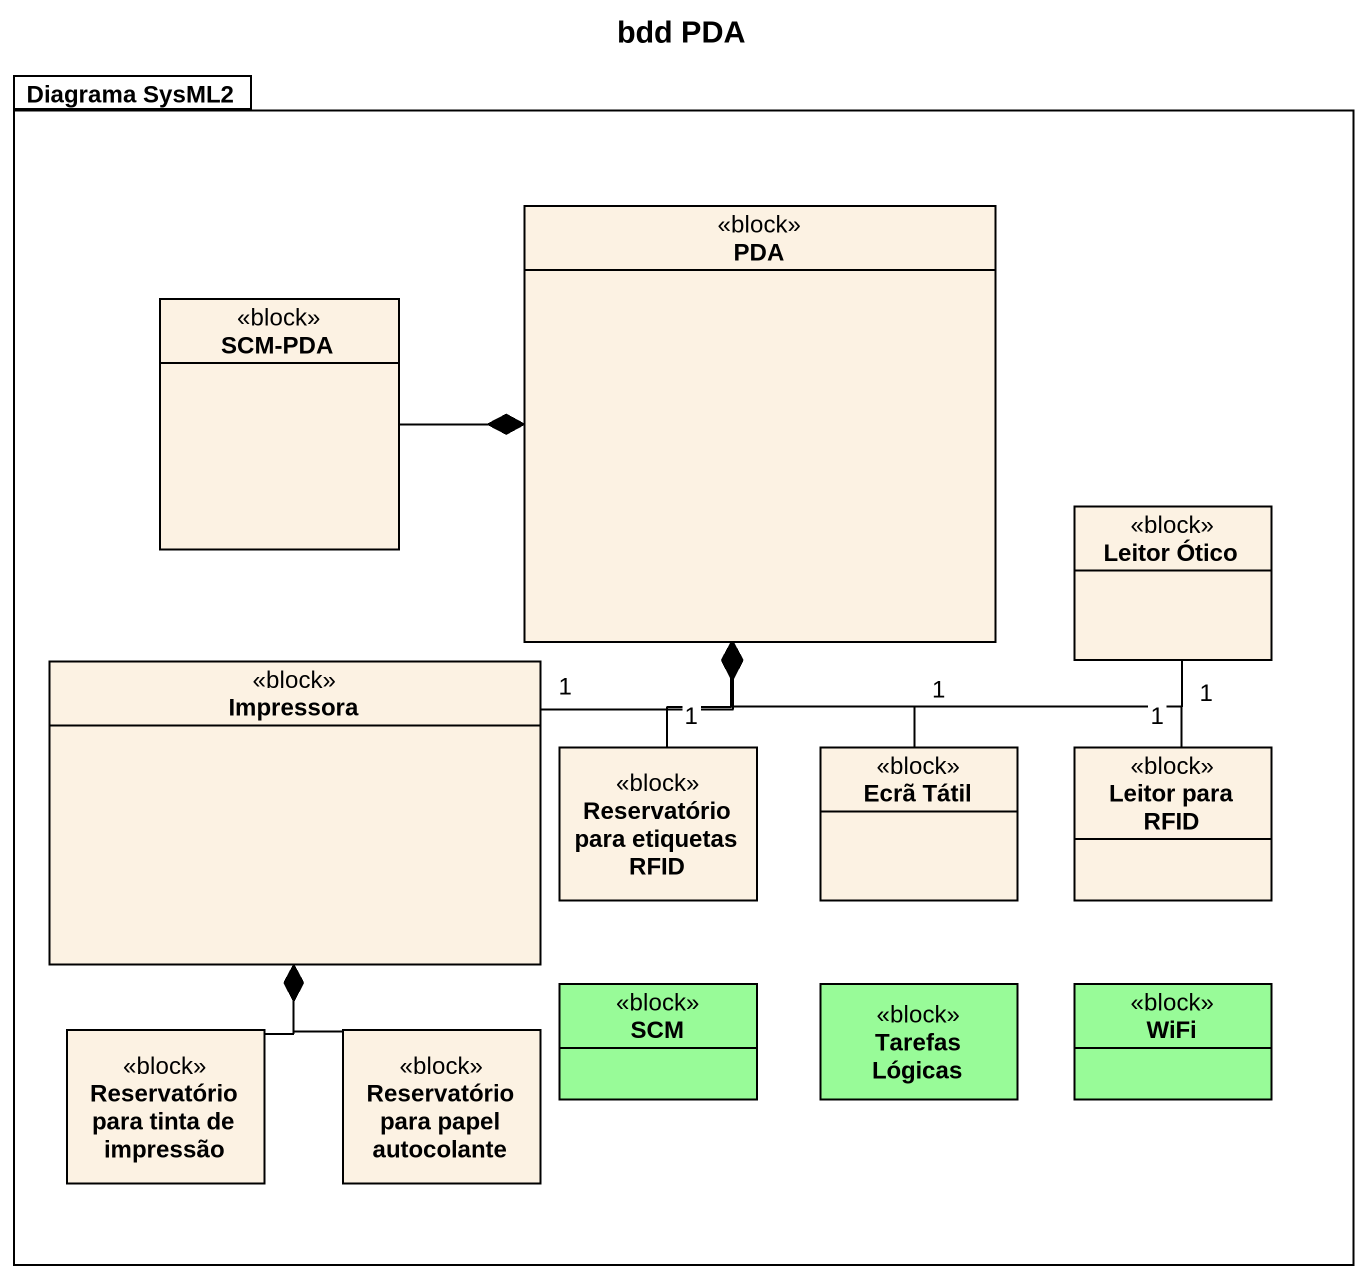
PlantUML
@startuml
title bdd PDA
hide circle
hide empty members
package "Diagrama SysML2" as Diagrama_SysML2 {
  class "SCM-PDA" as SCM_PDA <<block>>
  class PDA <<block>>
  class "Leitor Ótico" as Leitor_Ótico <<block>>
  class Impressora <<block>>
  class "Reservatório para etiquetas RFID" as Reservatório_para_etiquetas <<block>>
  class "Ecrã Tátil" as Ecrã_Tátil <<block>>
  class "Leitor para RFID" as Leitor_para_RFID <<block>>
  class SCM <<block>> #98FB98
  class "Tarefas Lógicas" as Tarefas_Lógicas <<block>> #98FB98
  class WiFi <<block>> #98FB98
  class "Reservatório para tinta de impressão" as Reservatório_para_tinta_de <<block>>
  class "Reservatório para papel autocolante" as Reservatório_para_papel <<block>>
}
SCM_PDA -right-* PDA
Leitor_Ótico "1" -left-* PDA
Impressora "1" -up-* PDA
Reservatório_para_etiquetas "1" -up-* PDA
Ecrã_Tátil "1" -up-* PDA
Leitor_para_RFID "1" -up-* PDA
Reservatório_para_tinta_de -up-* Impressora
Reservatório_para_papel -up-* Impressora
@enduml
